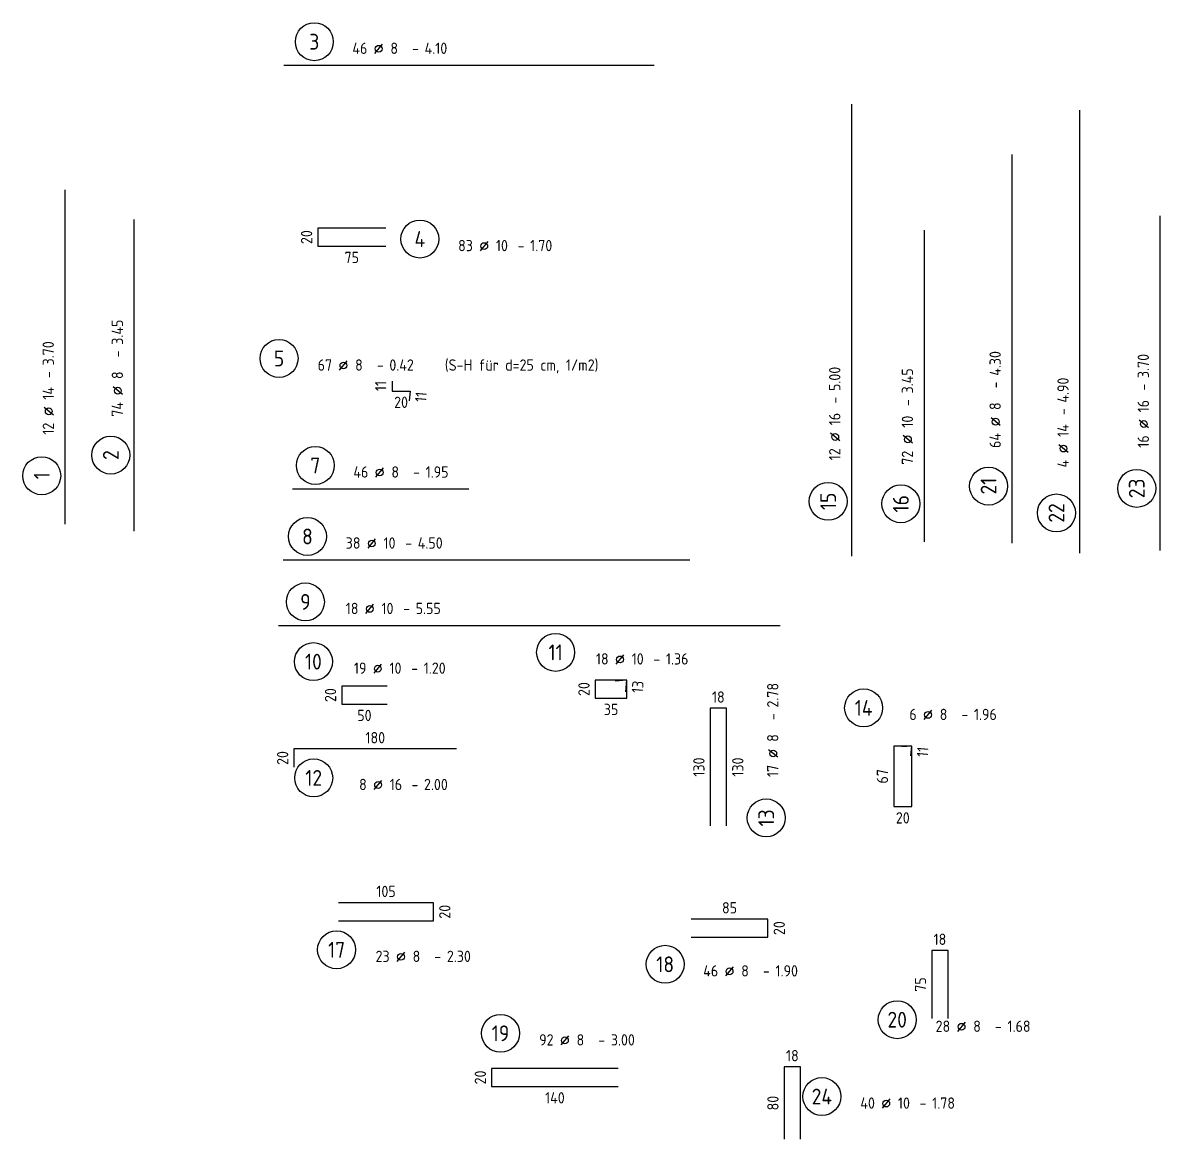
# Model space of a CAD drawing. Extents: x 0 to 72.6, y 1.4 to 31.1.
# Drawn here: x 59.97 to 72.56, y 17.76 to 30.11 of the extents above; entities that cross this region are included whole.
import ezdxf
from ezdxf.enums import TextEntityAlignment as Align

# ---------------------------------------------------------------- set-up
doc = ezdxf.new("R2010")
doc.units = 0
doc.header["$LTSCALE"] = 0.5
doc.linetypes.add('AUSGEZOGEN', pattern=[1000.01, 1000, 0.01])
doc.layers.add('RND', color=7, linetype='Continuous')
doc.styles.add('txt', font='isocp.shx')

# ---------------------------------------------------------------- blocks, each defined once
blk = doc.blocks.new('RND_AUSZ')
at = {"layer": 'RND', "color": 7, "linetype": 'Continuous'}
blk.add_line((1.341, 0.262), (1.509, 0.466), dxfattribs=at)
at = {"layer": 'RND', "color": 1, "linetype": 'Continuous'}
blk.add_circle((0, 0.52), 0.42, dxfattribs=at)
at = {"layer": 'RND', "color": 7, "linetype": 'Continuous'}
blk.add_circle((1.425, 0.364), 0.075, dxfattribs=at)
at = {"layer": 'RND', "color": 7, "linetype": 'Continuous', "style": 'txt'}
blk.add_text('-', height=0.25, dxfattribs=at).set_placement((2.163, 0.25))
at = {"layer": 'RND', "color": 1, "linetype": 'Continuous', "style": 'txt'}
blk.add_attdef('POS', text='', height=0.35, dxfattribs=at).set_placement((0, 0.52), align=Align.MIDDLE)
at = {"layer": 'RND', "color": 7, "linetype": 'Continuous', "style": 'txt'}
for tag, p in [('WIEOFT', (-0.536, 0.25)), ('STK', (1.174, 0.25))]:
    blk.add_attdef(tag, text='', height=0.25, dxfattribs=at).set_placement(p, align=Align.RIGHT)
for tag, p in [('DS', (1.683, 0.25)), ('LANG', (2.441, 0.25)), ('TEXT', (3.669, 0.25))]:
    blk.add_attdef(tag, p, '', height=0.25, dxfattribs=at)

msp = doc.modelspace()

# ---------------------------------------------------------------- linework, layer by layer
at = {"layer": 'RND', "color": 1, "linetype": 'AUSGEZOGEN'}
for points in [[(62.8612, 29.6409), (66.9612, 29.6409)], [(69.145, 29.2087), (69.145, 24.2087)], [(71.6713, 24.2421), (71.6713, 29.1421)], [(70.9201, 24.3524), (70.9201, 28.6524)], [(60.4432, 24.563), (60.4432, 28.263)], [(72.5595, 24.2737), (72.5595, 27.9737)], [(61.2076, 24.4853), (61.2076, 27.9353)], [(63.989, 27.8394), (63.239, 27.8394), (63.239, 27.6394), (63.989, 27.6394)], [(69.9495, 24.3673), (69.9495, 27.8173)], [(64.0591, 26.1465), (64.0591, 26.0365), (64.2591, 26.0365), (64.2496, 25.9269)], [(62.9584, 24.953), (64.9084, 24.953)], [(62.8535, 24.1672), (67.3535, 24.1672)], [(62.8044, 23.4434), (68.3544, 23.4434)], [(66.6466, 22.7095), (66.6579, 22.839), (66.3079, 22.839), (66.3079, 22.639), (66.6579, 22.639), (66.6579, 22.839), (66.5284, 22.8276)], [(64.0036, 22.7722), (63.5036, 22.7722), (63.5036, 22.5722), (64.0036, 22.5722)], [(67.7596, 21.226), (67.7596, 22.526), (67.5796, 22.526), (67.5796, 21.226)], [(64.7737, 22.076), (62.9737, 22.076), (62.9737, 21.876)], [(69.8009, 21.9992), (69.8105, 22.1088), (69.6105, 22.1088), (69.6105, 21.4388), (69.8105, 21.4388), (69.8105, 22.1088), (69.7009, 22.0992)], [(63.4679, 20.1752), (64.5179, 20.1752), (64.5179, 20.3752), (63.4679, 20.3752)], [(67.3687, 19.9939), (68.2187, 19.9939), (68.2187, 20.1939), (67.3687, 20.1939)], [(70.2117, 19.0956), (70.2117, 19.8456), (70.0317, 19.8456), (70.0317, 19.0956)], [(66.5612, 18.542), (65.1612, 18.542), (65.1612, 18.342), (66.5612, 18.342)], [(68.5789, 17.7581), (68.5789, 18.5581), (68.3989, 18.5581), (68.3989, 17.7581)]]:
    msp.add_lwpolyline(points, dxfattribs=at)

# ---------------------------------------------------------------- block references
at = {"layer": 'RND', "color": 1, "linetype": 'AUSGEZOGEN', "xscale": 0.5, "yscale": 0.5, "zscale": 0.5}
msp.add_blockref('RND_AUSZ', (63.1993, 29.6409), dxfattribs=at).add_auto_attribs({'POS': '3', 'STK': '46', 'DS': '8', 'LANG': '4.10'})
at = {"layer": 'RND', "color": 7, "linetype": 'AUSGEZOGEN', "xscale": 0.5, "yscale": 0.5, "zscale": 0.5}
for p, values in [((64.367, 27.4581), {'POS': '4', 'STK': '83', 'DS': '10', 'LANG': '1.70'}), ((62.8091, 26.1365), {'POS': '5', 'STK': '67', 'DS': '8', 'LANG': '0.42', 'TEXT': '(S-H für d=25 cm, 1/m2)'}), ((63.2104, 24.953), {'POS': '7', 'STK': '46', 'DS': '8', 'LANG': '1.95'}), ((63.1233, 24.1672), {'POS': '8', 'STK': '38', 'DS': '10', 'LANG': '4.50'}), ((63.1007, 23.4434), {'POS': '9', 'STK': '18', 'DS': '10', 'LANG': '5.55'}), ((65.8692, 22.8849), {'POS': '11', 'STK': '18', 'DS': '10', 'LANG': '1.36'}), ((63.1893, 22.7824), {'POS': '10', 'STK': '19', 'DS': '10', 'LANG': '1.20'}), ((69.2776, 22.2707), {'POS': '14', 'STK': '6', 'DS': '8', 'LANG': '1.96'}), ((63.1924, 21.4958), {'POS': '12', 'STK': '8', 'DS': '16', 'LANG': '2.00'}), ((63.4457, 19.5942), {'POS': '17', 'STK': '23', 'DS': '8', 'LANG': '2.30'}), ((67.0814, 19.4336), {'POS': '18', 'STK': '46', 'DS': '8', 'LANG': '1.90'}), ((69.6487, 18.8205), {'POS': '20', 'STK': '28', 'DS': '8', 'LANG': '1.68'}), ((65.2597, 18.67), {'POS': '19', 'STK': '92', 'DS': '8', 'LANG': '3.00'}), ((68.8154, 17.9708), {'POS': '24', 'STK': '40', 'DS': '10', 'LANG': '1.78'})]:
    msp.add_blockref('RND_AUSZ', p, dxfattribs=at).add_auto_attribs(values)
at = {"layer": 'RND', "color": 1, "linetype": 'AUSGEZOGEN', "xscale": 0.5, "yscale": 0.5, "zscale": 0.5, "rotation": 90}
for p, values in [((61.2076, 25.3275), {'POS': '2', 'STK': '74', 'DS': '8', 'LANG': '3.45'}), ((69.145, 24.8157), {'POS': '15', 'STK': '12', 'DS': '16', 'LANG': '5.00'}), ((69.9495, 24.7891), {'POS': '16', 'STK': '72', 'DS': '10', 'LANG': '3.45'}), ((71.6713, 24.6873), {'POS': '22', 'STK': '4', 'DS': '14', 'LANG': '4.90'})]:
    msp.add_blockref('RND_AUSZ', p, dxfattribs=at).add_auto_attribs(values)
at = {"layer": 'RND', "color": 7, "linetype": 'AUSGEZOGEN', "xscale": 0.5, "yscale": 0.5, "zscale": 0.5, "rotation": 90}
for p, values in [((60.4432, 25.099), {'POS': '1', 'STK': '12', 'DS': '14', 'LANG': '3.70'}), ((70.9201, 24.9846), {'POS': '21', 'STK': '64', 'DS': '8', 'LANG': '4.30'}), ((72.5595, 24.959), {'POS': '23', 'STK': '16', 'DS': '16', 'LANG': '3.70'}), ((68.4593, 21.3136), {'POS': '13', 'STK': '17', 'DS': '8', 'LANG': '2.78'})]:
    msp.add_blockref('RND_AUSZ', p, dxfattribs=at).add_auto_attribs(values)

# ---------------------------------------------------------------- texts
at = {"layer": 'RND', "color": 7, "linetype": 'AUSGEZOGEN', "style": 'txt'}
for s, rotation, p in [('20', 90, (63.114, 27.7394)), ('11', 90, (63.9341, 26.0915)), ('11', 85, (64.3789, 25.9708)), ('20', 90, (66.1829, 22.739)), ('13', 84.99986, (66.7768, 22.7633)), ('20', 90, (63.3786, 22.6722)), ('20', 90, (62.8487, 21.976)), ('11', 84.99986, (69.9303, 22.0431)), ('130', 90, (67.4546, 21.876)), ('130', 90, (67.8846, 21.876)), ('67', 90, (69.4855, 21.7738)), ('20', 90, (64.6429, 20.2752)), ('20', 90, (68.3437, 20.0939)), ('75', 90, (69.9067, 19.4706)), ('20', 90, (65.0362, 18.442)), ('80', 90, (68.2739, 18.1581))]:
    msp.add_text(s, height=0.125, rotation=rotation, dxfattribs=at).set_placement(p, align=Align.MIDDLE)
for s, p in [('75', (63.614, 27.5144)), ('20', (64.1591, 25.9115)), ('18', (67.6696, 22.651)), ('35', (66.4829, 22.514)), ('50', (63.7536, 22.4472)), ('180', (63.8737, 22.201)), ('20', (69.7105, 21.3138)), ('105', (63.9929, 20.5002)), ('85', (67.7937, 20.3189)), ('18', (70.1217, 19.9706)), ('18', (68.4889, 18.6831)), ('140', (65.8612, 18.217))]:
    msp.add_text(s, height=0.125, dxfattribs=at).set_placement(p, align=Align.MIDDLE)

doc.saveas('drawing.dxf')
